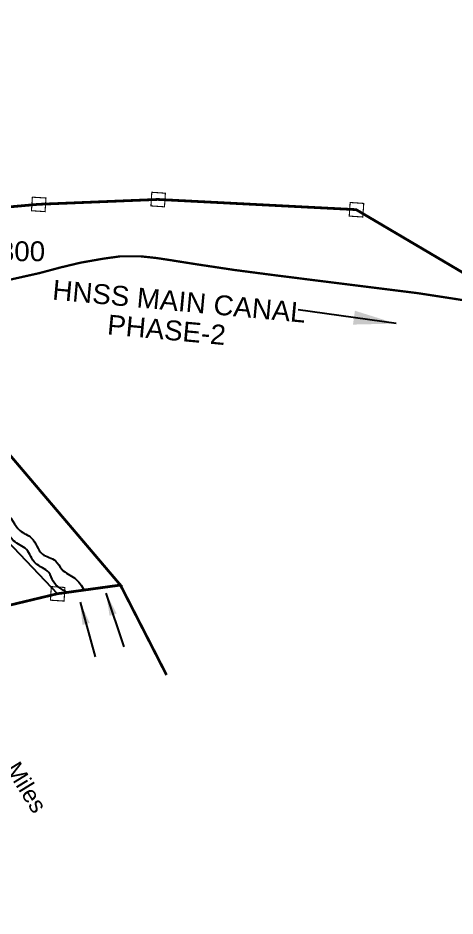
# Model space of a CAD drawing. Header units: feet. Extents: x 738530 to 748259, y 1619282 to 1626133.
# Drawn here: x 745373 to 746144, y 1621684 to 1623268 of the extents above; entities that cross this region are included whole.
import ezdxf
from ezdxf import colors
from ezdxf.entities.mleader import LeaderData, LeaderLine
from ezdxf.math import Vec2, Vec3

# ---------------------------------------------------------------- set-up
doc = ezdxf.new("R2010")
doc.units = ezdxf.units.FT
doc.header["$LTSCALE"] = 15
doc.header["$MEASUREMENT"] = 0
doc.linetypes.add('ACAD_ISO02W100', pattern=[15, 12, -3])
doc.linetypes.add('HIDDEN2', pattern=[0.1875, 0.125, -0.0625])
for name, color, linetype in [('CANAL1', 7, 'Continuous'), ('PLOT', 7, 'Continuous'), ('PLOT NO', 7, 'Continuous'), ('TANKS-STREAM', 4, 'Continuous'), ('VILLAGE BOUNDRY', 5, 'Continuous'), ('VILLAGE STONES', 240, 'Continuous')]:
    doc.layers.add(name, color=color, linetype=linetype)
doc.styles.add('CANAL', font='Cambria.ttf')
doc.styles.get("Standard").update_dxf_attribs({"font": 'arial.ttf'})
doc.dimstyles.new('CRDS', dxfattribs={"dimtxt": 20, "dimasz": 0.18, "dimexe": 0.18, "dimexo": 0.0625, "dimgap": 0.09, "dimtad": 0, "dimtih": 1, "dimtoh": 1, "dimdec": 0, "dimzin": 2, "dimdsep": 46, "dimtxsty": 'CANAL', "dimcen": 0.09, "dimclrt": 256, "dimadec": 0, "dimazin": 0, "dimtfac": 1, "dimtdec": 0, "dimtofl": 0, "dimtmove": 0, "dimatfit": 3, "dimfxl": 1, "dimtfill": 2, "dimtfillclr": 5, "dimtolj": 1, "dimtzin": 0, "dimarcsym": 0})
doc.dimstyles.get("Standard").update_dxf_attribs({"dimtxt": 0.18, "dimasz": 0.18, "dimexe": 0.18, "dimexo": 0.0625, "dimgap": 0.09, "dimtad": 0, "dimtih": 1, "dimtoh": 1, "dimdec": 4, "dimzin": 0, "dimdsep": 46, "dimtxsty": 'Standard', "dimcen": 0.09, "dimadec": 0, "dimazin": 0, "dimtfac": 1, "dimtdec": 4, "dimtofl": 0, "dimtmove": 0, "dimatfit": 3, "dimfxl": 1, "dimtolj": 1, "dimtzin": 0, "dimarcsym": 0})

msp = doc.modelspace()

# ---------------------------------------------------------------- linework, layer by layer
at = {"layer": 'CANAL1', "color": 1, "linetype": 'HIDDEN2', "ltscale": 5, "const_width": 4}
msp.add_lwpolyline([(745357.1, 1622805.5), (745410.9, 1622817.5), (745448.3, 1622827.5), (745483.4, 1622835.9), (745523.1, 1622842.9), (745554.1, 1622847.2), (745589.4, 1622847.2), (745617.3, 1622844.2), (745645.1, 1622840), (745646, 1622839.8), (745687.1, 1622833.3), (745754.9, 1622823.1), (745821.6, 1622814.4), (745907.8, 1622803.5), (745926.9, 1622801.1), (746078.3, 1622782.2), (746143.9, 1622772.1), (746278.9, 1622750.4)], dxfattribs=at)
at = {"layer": 'PLOT'}
msp.add_lwpolyline([(744997.8, 1622835.9), (745167.4, 1622562.2), (745242.7, 1622478.3), (745242.1, 1622462.9), (745442.8, 1622252)], dxfattribs=at)
at = {"layer": 'TANKS-STREAM'}
for points in [[(744899.1, 1623056.6), (744891.6, 1623074.5), (744880.4, 1623102), (744873.5, 1623115.7), (744865.4, 1623131), (744857.3, 1623149.2), (744852.1, 1623168.2), (744838.7, 1623181.3), (744835, 1623205.2), (744832.8, 1623233.2), (744822.3, 1623252.3), (744817.1, 1623311.8), (744821.2, 1623328.8), (744813.7, 1623351.2), (744824.4, 1623391.1), (744847.2, 1623426.2), (744846.6, 1623447), (744861.2, 1623474.6), (744861.4, 1623495.4), (744878.3, 1623517.2), (744888.1, 1623551.4), (744886, 1623568.3), (744886.8, 1623591), (744880.2, 1623615.3), (744881.4, 1623649.3), (744885.2, 1623660.5), (744882.8, 1623675), (744899, 1623698.6), (744914.7, 1623708.3), (744949, 1623741.9), (744979.2, 1623787.2), (744987.3, 1623798.1), (745002.4, 1623815.2), (745009.1, 1623826.1), (745021.7, 1623839.6), (745032.5, 1623863.9), (745051.9, 1623882.6), (745058.8, 1623899), (745090.2, 1623917.1), (745105.3, 1623940.4), (745131.4, 1623955.5), (745141.5, 1623973.6), (745166.8, 1623996.9), (745189.6, 1624029.1), (745214.4, 1624062.1), (745226.5, 1624085.1), (745249.9, 1624101.7), (745263, 1624120.4), (745284.8, 1624142.4), (745302.3, 1624186.9), (745314.4, 1624204.6), (745320.3, 1624220.6), (745333.9, 1624238.3), (745336.8, 1624256), (745350.7, 1624271.1), (745356.5, 1624285.5), (745370.7, 1624303), (745378, 1624323.8), (745396.6, 1624339.1), (745403.8, 1624353.5), (745426.6, 1624382.8), (745432.1, 1624394.5), (745451.6, 1624414), (745456.1, 1624434.3), (745496.9, 1624468.7), (745502.3, 1624485.3), (745520.9, 1624499.9), (745525.4, 1624521.5), (745541.4, 1624534.7), (745544.9, 1624555.8), (745557.5, 1624569.8), (745561.9, 1624583.4), (745580.3, 1624605.7), (745587.8, 1624625), (745598.9, 1624647.2), (745603.3, 1624664.7), (745629.9, 1624693.2), (745632.3, 1624722.2), (745656.8, 1624750.6), (745662.7, 1624776.1), (745678, 1624802.9), (745679.6, 1624818.7), (745696.9, 1624848.8), (745695.1, 1624876.2), (745700, 1624900.1), (745691.5, 1624922.9), (745699.2, 1624935.7), (745702.6, 1624946.5), (745712.3, 1624954), (745715.5, 1624963.3), (745731, 1624981.1), (745734.1, 1624996.2), (745745.7, 1625017), (745749.7, 1625032), (745771.4, 1625057.3), (745776.4, 1625075.6), (745795.3, 1625103), (745801, 1625127.9), (745810, 1625140), (745816.4, 1625166.1), (745836.4, 1625189)], [(745744.6, 1624320.2), (745738.3, 1624338.5), (745739.8, 1624351.7), (745719.2, 1624365), (745695.6, 1624369.7), (745651.7, 1624362.5), (745623.7, 1624358), (745596.8, 1624363.5), (745586.1, 1624381.6), (745580, 1624383.8), (745576.1, 1624375.3), (745549.7, 1624362.3), (745533.4, 1624336.3), (745503.7, 1624321.1), (745493.3, 1624305.6), (745447.8, 1624279.4), (745437.7, 1624259.8), (745404.9, 1624236.4), (745399.4, 1624218), (745354.4, 1624173.4), (745352.4, 1624161), (745328.5, 1624138.7), (745300.4, 1624117.7), (745291.3, 1624102.6), (745256.1, 1624083.2), (745246.5, 1624055.4), (745208.9, 1624023.8), (745200.1, 1623997), (745173.9, 1623967.9), (745165.5, 1623961.6), (745146.8, 1623932.2), (745126.5, 1623919), (745103, 1623903), (745091, 1623884.1), (745059, 1623863), (745040.8, 1623833.1), (745020.5, 1623815), (745013.8, 1623793.7), (744976.7, 1623752.4), (744968.5, 1623732.7), (744934.4, 1623703.3), (744918.2, 1623669.3), (744912.9, 1623632.7), (744914.3, 1623607.9), (744903.8, 1623576.7), (744908.6, 1623544.7), (744880.4, 1623492.2), (744882.6, 1623455.6), (744858.5, 1623395.3), (744860.1, 1623360.9), (744848, 1623307.3), (744855.5, 1623271.1), (744855.1, 1623228.4), (744862.5, 1623204.9), (744865.4, 1623183.8), (744874.9, 1623169.6), (744878.8, 1623149.5), (744890.5, 1623138.2), (744895.6, 1623110.4), (744909.1, 1623086.9), (744908, 1623067), (744894.8, 1623054.4), (744878.1, 1623053.7), (744863.4, 1623056.4), (744842.7, 1623061), (744821, 1623064.6), (744799.4, 1623062.2), (744777.5, 1623067), (744755.8, 1623065.3), (744737.6, 1623073.7), (744716.3, 1623069.3), (744690.3, 1623083), (744672.5, 1623078.8), (744650.7, 1623085.7), (744625.4, 1623090.3), (744603.5, 1623085.4), (744582.3, 1623088.1), (744572.7, 1623083.6), (744551, 1623084.6), (744533.3, 1623076.3), (744517.2, 1623076.3), (744494.3, 1623061.1), (744470.4, 1623054.3), (744467, 1623047.5)], [(745664.2, 1624155), (745652.8, 1624163.5), (745640.4, 1624162.7), (745625.7, 1624141.2), (745592.5, 1624126), (745585.2, 1624107.6), (745564.5, 1624099.1), (745549, 1624076.4), (745519.2, 1624059.4), (745511.3, 1624039.9), (745469, 1624018.3), (745452.5, 1623992.1), (745414.5, 1623972.1), (745408.7, 1623954.7), (745364.2, 1623922.8), (745348.1, 1623903.5), (745317.8, 1623886.1), (745304.1, 1623862.6), (745269.3, 1623839.9), (745247, 1623795.5), (745235.4, 1623782.3), (745229.7, 1623762.3), (745190.2, 1623724.5), (745183.6, 1623700.4), (745158.2, 1623679.7), (745148.2, 1623655.5), (745130.1, 1623641), (745119.4, 1623614.5), (745117.5, 1623582.2), (745105.7, 1623556.2), (745099.7, 1623524.5), (745088.3, 1623494.3), (745097.3, 1623459.2), (745079.7, 1623424.3), (745089.2, 1623393.6), (745078.5, 1623353.9), (745084, 1623323.6), (745075.1, 1623295.9), (745079.4, 1623265.1), (745074.1, 1623235.1), (745079.1, 1623210.7), (745072.9, 1623185.1), (745079.2, 1623170.3), (745077.1, 1623161.7), (745092.1, 1623135.8), (745098, 1623102.1), (745114.4, 1623083.7), (745120.7, 1623055.1), (745137.3, 1623030.5), (745143.9, 1623000.5), (745159.2, 1622985.8), (745157.4, 1622960.9), (745171.8, 1622942.7), (745170.6, 1622926.4), (745181.4, 1622911.8), (745181.8, 1622911.2)], [(745460.2, 1622254.4), (745435.5, 1622274.1), (745427.6, 1622289.4), (745404.2, 1622305.9), (745388.2, 1622329.9), (745365.6, 1622345.4), (745334.9, 1622386.9), (745313.4, 1622401.6), (745303, 1622421.9), (745278.2, 1622436.7), (745267.7, 1622464.6), (745246.4, 1622477.1), (745214.6, 1622517.8), (745216.8, 1622532), (745201.3, 1622548.6), (745179.5, 1622572.4), (745170.6, 1622597.2), (745150.4, 1622611.5), (745140.9, 1622639.1), (745125.5, 1622649.3), (745112.5, 1622677.8), (745092.6, 1622682.9), (745080, 1622678.1), (745068.7, 1622671), (745051, 1622675.6), (745049.1, 1622689), (745039.8, 1622696), (745040, 1622700.4), (745051.5, 1622706.9), (745068.3, 1622722.2), (745068.2, 1622722.1)], [(745068.3, 1622722.2), (745077.3, 1622726.8), (745104.4, 1622706.4), (745131, 1622691.8), (745143.7, 1622670.1), (745166, 1622646.2), (745173.6, 1622618.7), (745184.9, 1622605.6), (745198.1, 1622577.7), (745216.2, 1622564.4), (745230.7, 1622543.2), (745240.1, 1622523.1), (745277, 1622483.7), (745296.6, 1622450.6), (745321.5, 1622431.7), (745332.8, 1622406.2), (745351.2, 1622395.9), (745376.7, 1622363.3), (745397.3, 1622350.2), (745416.5, 1622322), (745439.5, 1622310.1), (745450.6, 1622295.1), (745473.7, 1622279.3), (745490.2, 1622258.5)]]:
    msp.add_spline(points, degree=3, dxfattribs=at)
at = {"layer": 'VILLAGE BOUNDRY', "linetype": 'ACAD_ISO02W100', "ltscale": 0.2, "const_width": 4.81}
for points in [[(746209.9, 1622787.7), (745969.7, 1622929.5), (745619.9, 1622947.5), (745409.3, 1622938.9), (745196.9, 1622920), (745096.3, 1622866.8), (745234.7, 1622665), (745240.3, 1622636.3), (745554, 1622267.3), (745442.8, 1622252), (744757.9, 1622087.8), (744219.7, 1621854.4), (743789.6, 1621767.1), (743739.8, 1621790), (743571.5, 1621786.8), (743551.2, 1621470.7)], [(745554, 1622267.3), (745635.3, 1622108.7)]]:
    msp.add_lwpolyline(points, dxfattribs=at)
at = {"layer": 'VILLAGE STONES', "const_width": 1.92}
for points in [[(745398.7, 1622951.5), (745422.7, 1622950), (745421.1, 1622926), (745397.1, 1622927.6)], [(745609.3, 1622960.1), (745633.3, 1622958.5), (745631.7, 1622934.5), (745607.8, 1622936.1)], [(745959.1, 1622942.1), (745983.1, 1622940.5), (745981.5, 1622916.5), (745957.5, 1622918.1)], [(745432.1, 1622264.6), (745456.1, 1622263.1), (745454.6, 1622239.1), (745430.6, 1622240.6)]]:
    msp.add_lwpolyline(points, close=True, dxfattribs=at)

# ---------------------------------------------------------------- texts
at = {"layer": 'PLOT NO'}
msp.add_text('To Kalavapalle Miles', height=29.429, rotation=301.6143, dxfattribs=at).set_placement((745202, 1622185.1))
at = {"layer": 'VILLAGE STONES'}
for s, p in [('HNSS MAIN CANAL', (745432.9, 1622771)), ('PHASE-2', (745529.7, 1622709.7))]:
    msp.add_text(s, height=35, rotation=354.7501, dxfattribs=at).set_placement(p)

# ---------------------------------------------------------------- leaders
at = {"layer": 'PLOT NO', "color": 5}
for points in [[(745528.5, 1622253.1), (745560, 1622158.2)], [(745482.8, 1622237.4), (745509.5, 1622141)]]:
    msp.add_leader(points, dimstyle='CRDS', override={"dimasz": 40, "dimgap": 0.09, "dimtad": 0}, dxfattribs=at)
at = {"layer": 'VILLAGE STONES'}
msp.add_leader([(746040.1, 1622728.5), (745867.6, 1622752.8)], dimstyle='Standard', override={"dimasz": 75, "dimgap": 0.09, "dimtad": 0, "dimtfill": 2, "dimtfillclr": 5}, dxfattribs=at)
at = {"layer": 'VILLAGE STONES', "color": 1}
ml = msp.add_multileader_mtext('Standard', dxfattribs=at)
ml.set_content('217.300', color=1)
ml.set_leader_properties()
ml.build(insert=Vec2(0, 0))
ml.multileader.update_dxf_attribs({"dogleg_length": 0.36, "arrow_head_size": 40})
ctx = ml.context
ctx.base_point, ctx.char_height, ctx.arrow_head_size, ctx.landing_gap_size, ctx.plane_origin = Vec3(745244.4, 1622855.8), 35, 40, 0.09, Vec3(744976.8, 1622873)
notes = []
notes.append((ctx, [(0, (1, 1, 0), (745244.4, 1622855.8), (1, 0), 1.396927018504357e-11, [(0, [(745163.8, 1622767.2)], 0, [])])]))
ctx.mtext.insert, ctx.mtext.flow_direction = Vec3(745244.5, 1622873.6), 5
for ctx, leaders in notes:
    for number, flags, end, landing, length, lines in leaders:
        leader = LeaderData()
        leader.index, (leader.has_last_leader_line, leader.has_dogleg_vector, leader.attachment_direction) = number, flags
        leader.last_leader_point, leader.dogleg_vector, leader.dogleg_length = Vec3(end), Vec3(landing), length
        for number, points, colour, breaks in lines:
            line = LeaderLine()
            line.index, line.vertices, line.color, line.breaks = number, Vec3.list(points), colors.encode_raw_color(colour), breaks
            leader.lines.append(line)
        ctx.leaders.append(leader)

doc.saveas('drawing.dxf')
